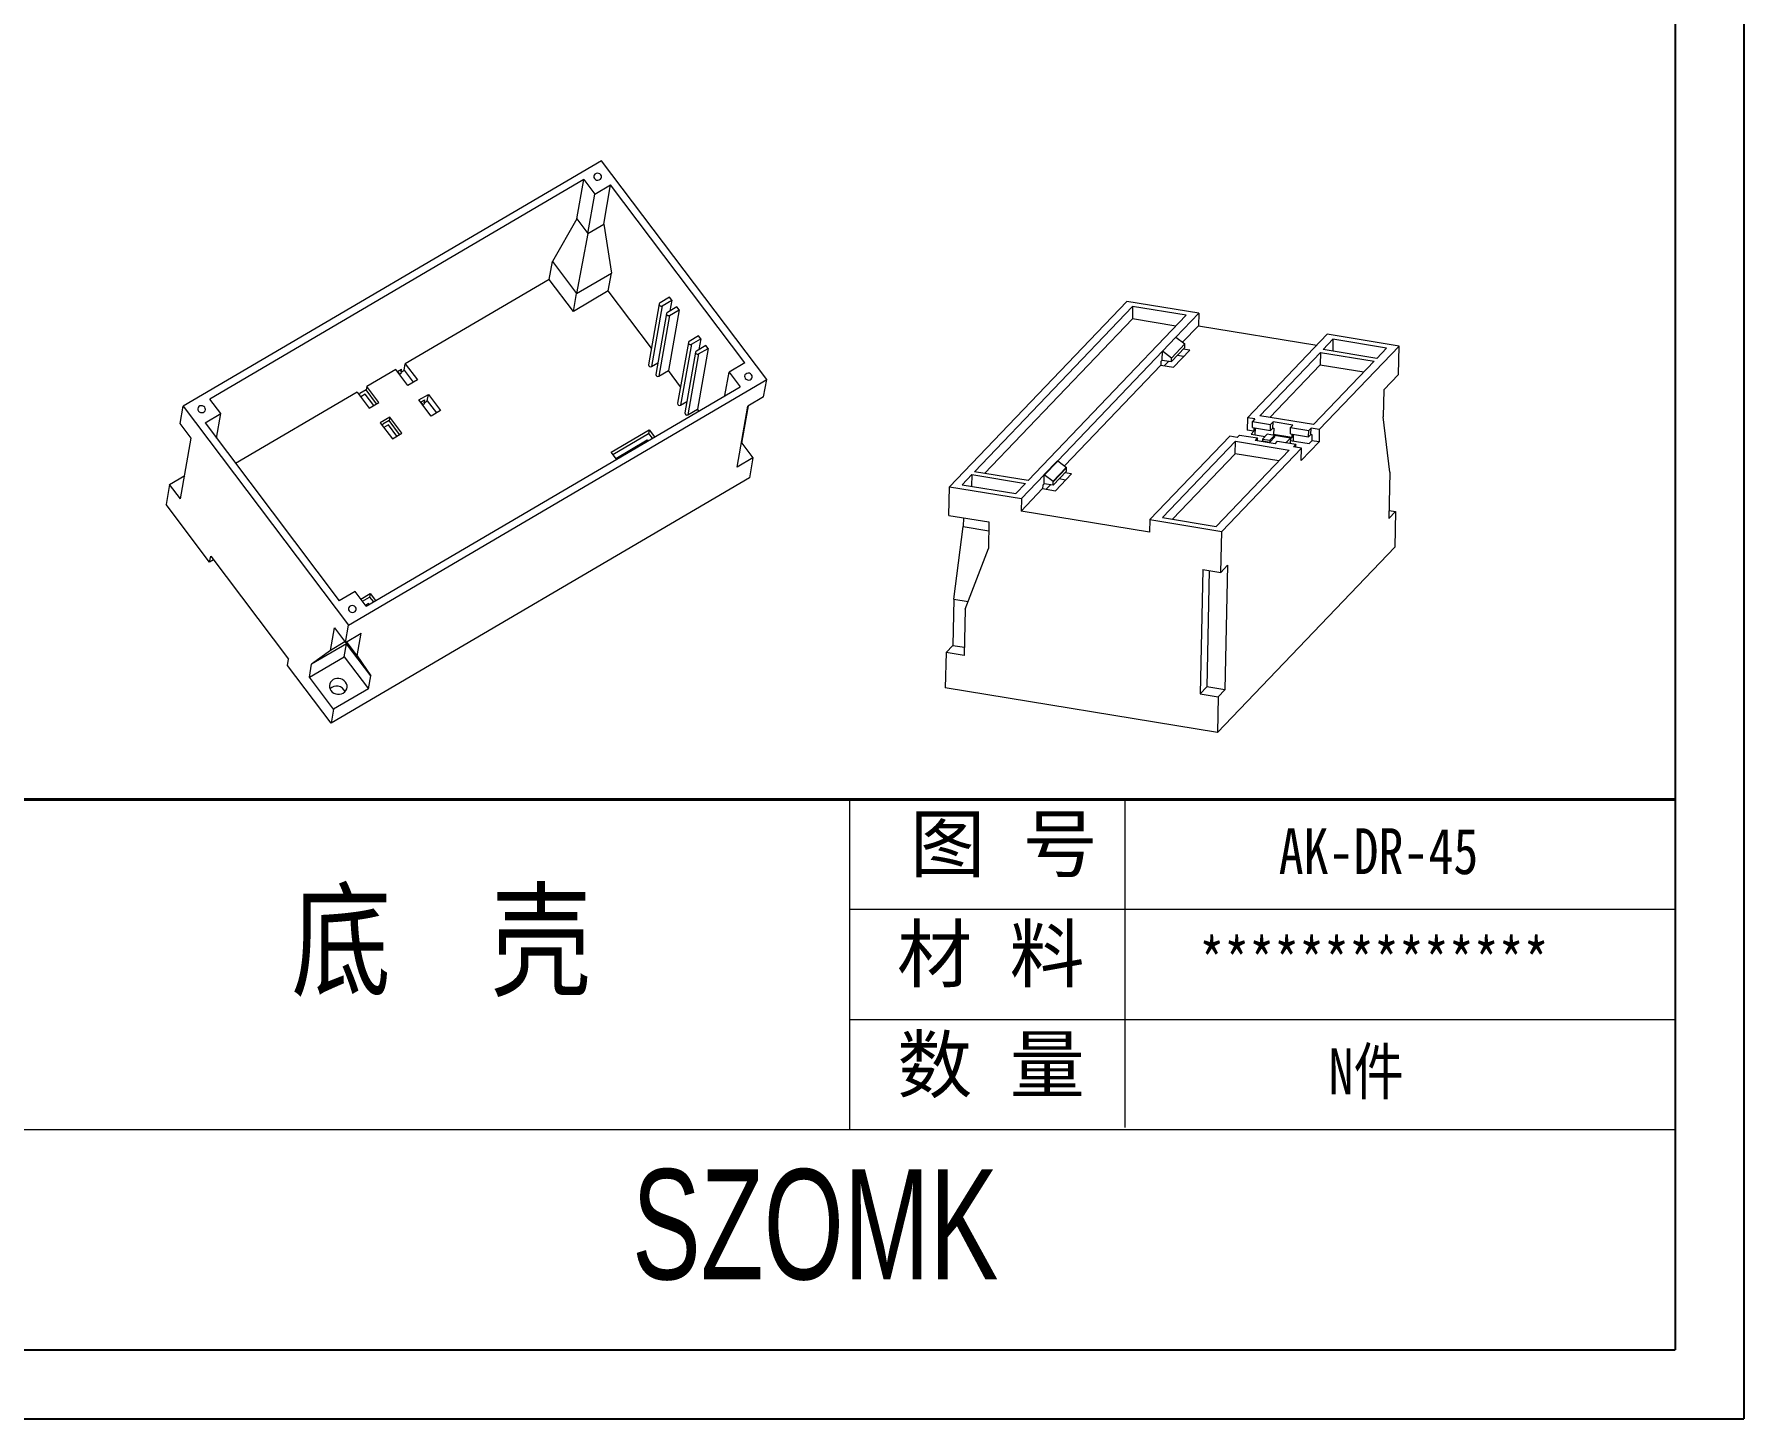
# Model space of a CAD drawing. Header units: inches. Extents: x 2858 to 4955, y 1126 to 1648.
# Drawn here: x 4112.1 to 4421.3, y 1125.7 to 1376 of the extents above; entities that cross this region are included whole.
import ezdxf

# ---------------------------------------------------------------- set-up
doc = ezdxf.new("R2010")
doc.units = ezdxf.units.IN
doc.header["$LTSCALE"] = 15
doc.layers.add('文字', color=81, linetype='Continuous')
doc.layers.add('粗实线', color=7, linetype='Continuous', lineweight=30)
doc.layers.add('细实线', color=3, linetype='Continuous', lineweight=9)
doc.styles.get("Standard").update_dxf_attribs({"font": 'txt', "bigfont": 'gbcbig.shx'})
doc.styles.add('宋体', font='', dxfattribs={"width": 0.8, "height": 3.5})
doc.styles.add('长仿宋', font='', dxfattribs={"width": 0.7, "height": 4})
doc.styles.get('宋体').set_extended_font_data('SimSun')
doc.styles.get('长仿宋').set_extended_font_data('SimSun')

msp = doc.modelspace()

# ---------------------------------------------------------------- linework, layer by layer
for p, q in [((4421.336, 1648.204), (4421.336, 1125.657)), ((4408.895, 1635.762), (4408.895, 1138.098)), ((4294.82, 1296.34), (4297.249, 1298.879)), ((4296.44, 1295.106), (4298.87, 1297.645)), ((3701.428, 1138.098), (4408.895, 1138.098)), ((3682.305, 1125.657), (4421.336, 1125.657))]:
    msp.add_line(p, q)
at = {"color": 7, "linetype": 'Continuous', "lineweight": 15}
for p, q in [((4214.752, 1353.12), (4139.105, 1308.741)), ((4244.613, 1313.557), (4214.752, 1353.12)), ((4211.537, 1349.712), (4143.913, 1310.039)), ((4210.284, 1342.588), (4211.537, 1349.712)), ((4211.537, 1349.712), (4213.527, 1347.074)), ((4213.527, 1347.074), (4216.393, 1348.755)), ((4215.14, 1341.631), (4216.393, 1348.755)), ((4240.68, 1316.578), (4216.393, 1348.755)), ((4212.275, 1339.95), (4213.527, 1347.074)), ((4210.284, 1342.588), (4205.852, 1334.916)), ((4210.284, 1342.588), (4212.275, 1339.95)), ((4212.275, 1339.95), (4210.231, 1329.113)), ((4212.275, 1339.95), (4215.14, 1341.631)), ((4215.14, 1341.631), (4216.535, 1332.811)), ((4205.281, 1331.672), (4205.852, 1334.916)), ((4205.852, 1334.916), (4210.231, 1329.113)), ((4210.231, 1329.113), (4216.535, 1332.811)), ((4215.965, 1329.568), (4216.535, 1332.811)), ((4205.281, 1331.672), (4179.263, 1316.408)), ((4209.661, 1325.869), (4205.281, 1331.672)), ((4215.965, 1329.568), (4209.661, 1325.869)), ((4223.783, 1319.21), (4215.965, 1329.568)), ((4209.661, 1325.869), (4210.231, 1329.113)), ((4225.191, 1327.219), (4223.258, 1316.223)), ((4225.734, 1326.895), (4223.801, 1315.899)), ((4227.056, 1328.431), (4225.336, 1327.422)), ((4225.734, 1326.895), (4227.454, 1327.903)), ((4228.369, 1326.69), (4226.65, 1325.682)), ((4227.454, 1327.903), (4227.056, 1328.431)), ((4227.454, 1327.903), (4227.111, 1325.952)), ((4228.768, 1326.163), (4228.369, 1326.69)), ((4309.763, 1327.662), (4277.694, 1294.149)), ((4310.796, 1326.759), (4282.202, 1296.877)), ((4322.759, 1325.536), (4309.763, 1327.662)), ((4310.796, 1326.759), (4310.749, 1324.507)), ((4320.51, 1325.17), (4310.796, 1326.759)), ((4226.505, 1325.478), (4224.571, 1314.482)), ((4227.048, 1325.154), (4225.115, 1314.158)), ((4228.768, 1326.163), (4226.834, 1315.167)), ((4227.048, 1325.154), (4228.768, 1326.163)), ((4310.749, 1324.507), (4284.024, 1296.579)), ((4291.916, 1295.288), (4320.51, 1325.17)), ((4318.64, 1323.216), (4310.749, 1324.507)), ((4318.628, 1321.22), (4322.759, 1325.536)), ((4322.759, 1325.536), (4322.711, 1323.284)), ((4232.311, 1321.468), (4230.592, 1320.459)), ((4230.99, 1319.932), (4232.709, 1320.94)), ((4232.709, 1320.94), (4232.311, 1321.468)), ((4232.709, 1320.94), (4232.366, 1318.989)), ((4316.199, 1318.682), (4318.628, 1321.22)), ((4318.628, 1321.22), (4320.249, 1319.987)), ((4319.848, 1320.292), (4322.711, 1323.284)), ((4322.711, 1323.284), (4344.123, 1319.782)), ((4345.993, 1321.736), (4331.562, 1306.656)), ((4347.027, 1320.833), (4345.253, 1318.98)), ((4358.989, 1319.611), (4345.993, 1321.736)), ((4347.027, 1320.833), (4346.981, 1318.697)), ((4356.741, 1319.245), (4347.027, 1320.833)), ((4230.446, 1320.256), (4228.513, 1309.26)), ((4230.99, 1319.932), (4229.057, 1308.936)), ((4231.76, 1318.515), (4229.827, 1307.519)), ((4232.304, 1318.191), (4230.371, 1307.195)), ((4233.625, 1319.727), (4231.906, 1318.718)), ((4234.023, 1319.2), (4232.09, 1308.204)), ((4232.304, 1318.191), (4234.023, 1319.2)), ((4234.023, 1319.2), (4233.625, 1319.727)), ((4297.249, 1298.879), (4316.199, 1318.682)), ((4316.165, 1317.073), (4316.199, 1318.682)), ((4317.819, 1317.448), (4316.199, 1318.682)), ((4317.806, 1316.805), (4320.235, 1319.343)), ((4317.806, 1316.805), (4317.819, 1317.448)), ((4320.249, 1319.987), (4317.819, 1317.448)), ((4318.206, 1315.8), (4321.121, 1318.846)), ((4320.052, 1317.73), (4318.875, 1317.922)), ((4321.121, 1318.846), (4319.944, 1319.039)), ((4320.235, 1319.343), (4320.249, 1319.987)), ((4344.767, 1318.472), (4333.811, 1307.022)), ((4344.558, 1304.53), (4358.989, 1319.611)), ((4344.767, 1318.472), (4344.72, 1316.22)), ((4344.767, 1318.472), (4354.481, 1316.883)), ((4354.967, 1317.391), (4345.253, 1318.98)), ((4354.967, 1317.391), (4356.741, 1319.245)), ((4358.88, 1314.463), (4358.989, 1319.611)), ((4177.544, 1315.399), (4172.272, 1312.306)), ((4179.734, 1312.498), (4177.544, 1315.399)), ((4177.839, 1315.009), (4178.58, 1315.443)), ((4177.871, 1315.027), (4178.228, 1314.554)), ((4178.196, 1314.535), (4178.583, 1314.762)), ((4178.483, 1314.894), (4178.58, 1315.443)), ((4178.483, 1314.894), (4179.056, 1315.23)), ((4178.583, 1314.762), (4178.483, 1314.894)), ((4179.056, 1315.23), (4179.263, 1316.408)), ((4179.056, 1315.23), (4180.693, 1313.061)), ((4179.263, 1316.408), (4181.453, 1313.507)), ((4223.801, 1315.899), (4224.938, 1316.566)), ((4225.115, 1314.158), (4226.834, 1315.167)), ((4229.038, 1312.247), (4226.834, 1315.167)), ((4237.069, 1310.653), (4237.815, 1314.896)), ((4240.68, 1316.578), (4237.815, 1314.896)), ((4237.815, 1314.896), (4239.806, 1312.259)), ((4298.542, 1298.028), (4315.908, 1316.176)), ((4315.922, 1316.819), (4315.908, 1316.176)), ((4315.908, 1316.176), (4318.206, 1315.8)), ((4315.922, 1316.819), (4316.165, 1317.073)), ((4316.165, 1317.073), (4317.806, 1316.805)), ((4316.556, 1316.07), (4317.333, 1316.882)), ((4344.72, 1316.22), (4335.633, 1306.724)), ((4343.524, 1305.433), (4354.481, 1316.883)), ((4344.72, 1316.22), (4352.611, 1314.929)), ((4356.207, 1311.671), (4358.88, 1314.463)), ((4170.553, 1311.298), (4148.565, 1298.398)), ((4168.967, 1269.178), (4244.613, 1313.557)), ((4170.553, 1311.298), (4172.742, 1308.396)), ((4170.969, 1310.745), (4171.015, 1311.006)), ((4172.161, 1311.678), (4171.015, 1311.006)), ((4172.272, 1312.306), (4172.161, 1311.678)), ((4174.056, 1309.167), (4172.161, 1311.678)), ((4172.182, 1272.586), (4239.806, 1312.259)), ((4174.462, 1309.405), (4172.272, 1312.306)), ((4181.453, 1313.507), (4179.734, 1312.498)), ((4244.061, 1310.416), (4244.613, 1313.557)), ((4356.207, 1311.671), (4356.105, 1306.845)), ((4138.553, 1305.599), (4139.105, 1308.741)), ((4139.105, 1308.741), (4168.967, 1269.178)), ((4145.904, 1307.402), (4143.913, 1310.039)), ((4172.021, 1310.912), (4171.205, 1310.433)), ((4173.558, 1308.875), (4172.021, 1310.912)), ((4172.742, 1308.396), (4174.462, 1309.405)), ((4181.725, 1309.861), (4183.444, 1310.869)), ((4183.915, 1306.959), (4181.725, 1309.861)), ((4182.02, 1309.47), (4182.76, 1309.905)), ((4182.051, 1309.489), (4182.409, 1309.015)), ((4182.377, 1308.996), (4182.763, 1309.223)), ((4182.664, 1309.355), (4182.76, 1309.905)), ((4182.664, 1309.355), (4183.237, 1309.691)), ((4182.763, 1309.223), (4182.664, 1309.355)), ((4183.237, 1309.691), (4183.444, 1310.869)), ((4183.237, 1309.691), (4184.874, 1307.522)), ((4183.444, 1310.869), (4185.634, 1307.968)), ((4185.634, 1307.968), (4183.915, 1306.959)), ((4229.057, 1308.936), (4230.193, 1309.602)), ((4230.371, 1307.195), (4232.09, 1308.204)), ((4232.337, 1307.877), (4232.09, 1308.204)), ((4239.263, 1297.739), (4241.196, 1308.735)), ((4240.137, 1302.057), (4241.324, 1308.81)), ((4244.061, 1310.416), (4241.196, 1308.735)), ((4140.544, 1302.961), (4138.553, 1305.599)), ((4143.038, 1305.721), (4145.904, 1307.402)), ((4143.038, 1305.721), (4167.326, 1273.543)), ((4145.123, 1302.959), (4145.904, 1307.402)), ((4176.452, 1306.767), (4174.733, 1305.759)), ((4174.733, 1305.759), (4176.923, 1302.858)), ((4175.15, 1305.207), (4175.196, 1305.467)), ((4176.342, 1306.139), (4175.196, 1305.467)), ((4176.202, 1305.373), (4175.385, 1304.895)), ((4177.739, 1303.336), (4176.202, 1305.373)), ((4176.452, 1306.767), (4176.342, 1306.139)), ((4178.237, 1303.628), (4176.342, 1306.139)), ((4178.642, 1303.866), (4176.452, 1306.767)), ((4331.562, 1306.656), (4331.515, 1304.404)), ((4332.908, 1306.436), (4331.562, 1306.656)), ((4332.459, 1304.865), (4332.483, 1305.991)), ((4332.459, 1304.865), (4335.741, 1304.329)), ((4332.908, 1306.436), (4332.483, 1305.991)), ((4332.483, 1305.991), (4335.764, 1305.455)), ((4332.709, 1304.824), (4332.696, 1304.21)), ((4343.524, 1305.433), (4333.811, 1307.022)), ((4335.741, 1304.329), (4335.764, 1305.455)), ((4335.764, 1305.455), (4336.19, 1305.899)), ((4336.166, 1304.773), (4336.19, 1305.899)), ((4339.799, 1305.309), (4336.19, 1305.899)), ((4339.35, 1303.738), (4339.374, 1304.864)), ((4339.799, 1305.309), (4339.374, 1304.864)), ((4339.374, 1304.864), (4342.656, 1304.328)), ((4357.317, 1296.786), (4356.105, 1306.845)), ((4138.61, 1291.966), (4140.544, 1302.961)), ((4176.923, 1302.858), (4178.642, 1303.866)), ((4216.473, 1300.412), (4223.35, 1304.446)), ((4216.768, 1300.021), (4223.24, 1303.818)), ((4217.314, 1299.298), (4223.01, 1302.64)), ((4223.01, 1302.64), (4223.132, 1302.477)), ((4223.35, 1304.446), (4223.24, 1303.818)), ((4223.24, 1303.818), (4223.908, 1302.932)), ((4223.35, 1304.446), (4224.313, 1303.17)), ((4240.009, 1301.982), (4240.137, 1302.057)), ((4240.137, 1302.057), (4242.128, 1299.42)), ((4328.355, 1303.305), (4313.925, 1288.224)), ((4329.389, 1302.401), (4316.173, 1288.59)), ((4329.701, 1303.084), (4328.355, 1303.305)), ((4329.341, 1300.149), (4329.389, 1302.401)), ((4329.389, 1302.401), (4339.103, 1300.813)), ((4329.701, 1303.084), (4330.126, 1303.529)), ((4330.126, 1303.529), (4333.408, 1302.992)), ((4332.696, 1304.21), (4331.515, 1304.404)), ((4332.696, 1304.21), (4332.21, 1303.703)), ((4332.21, 1303.703), (4334.779, 1303.283)), ((4332.946, 1304.786), (4332.92, 1303.587)), ((4333.408, 1302.992), (4332.983, 1302.548)), ((4336.593, 1301.957), (4332.983, 1302.548)), ((4333.397, 1302.48), (4333.408, 1302.992)), ((4334.298, 1302.465), (4334.188, 1302.351)), ((4334.305, 1302.787), (4334.298, 1302.465)), ((4334.298, 1302.465), (4335.61, 1302.251)), ((4335.155, 1303.676), (4334.305, 1302.787)), ((4334.305, 1302.787), (4335.617, 1302.572)), ((4336.468, 1303.461), (4335.155, 1303.676)), ((4335.61, 1302.251), (4336.461, 1303.139)), ((4335.617, 1302.572), (4335.61, 1302.251)), ((4335.617, 1302.572), (4336.468, 1303.461)), ((4335.741, 1304.329), (4336.166, 1304.773)), ((4336.166, 1304.773), (4336.33, 1304.746)), ((4336.196, 1303.505), (4336.306, 1303.62)), ((4336.33, 1304.746), (4336.306, 1303.62)), ((4339.588, 1303.083), (4336.306, 1303.62)), ((4336.468, 1303.461), (4336.461, 1303.139)), ((4339.329, 1302.964), (4336.467, 1303.432)), ((4336.593, 1301.957), (4337.018, 1302.402)), ((4337.018, 1302.402), (4340.3, 1301.865)), ((4338.551, 1302.151), (4339.329, 1302.964)), ((4339.329, 1302.964), (4339.309, 1302.027)), ((4339.32, 1302.54), (4342.712, 1301.985)), ((4339.588, 1303.083), (4339.326, 1302.81)), ((4339.35, 1303.738), (4342.632, 1303.202)), ((4339.601, 1303.697), (4339.588, 1303.083)), ((4339.837, 1303.659), (4339.812, 1302.459)), ((4340.3, 1301.865), (4339.874, 1301.421)), ((4340.289, 1301.353), (4340.3, 1301.865)), ((4344.51, 1302.278), (4341.303, 1298.927)), ((4342.632, 1303.202), (4342.656, 1304.328)), ((4342.632, 1303.202), (4343.057, 1303.646)), ((4342.656, 1304.328), (4343.081, 1304.772)), ((4342.712, 1301.985), (4343.198, 1302.493)), ((4343.057, 1303.646), (4343.081, 1304.772)), ((4343.057, 1303.646), (4343.221, 1303.619)), ((4344.558, 1304.53), (4343.081, 1304.772)), ((4343.221, 1303.619), (4343.198, 1302.493)), ((4344.51, 1302.278), (4343.198, 1302.493)), ((4344.558, 1304.53), (4344.51, 1302.278)), ((4217.436, 1299.136), (4216.473, 1300.412)), ((4242.128, 1299.42), (4239.263, 1297.739)), ((4242.128, 1299.42), (4241.493, 1295.807)), ((4297.249, 1298.879), (4298.87, 1297.645)), ((4329.341, 1300.149), (4317.995, 1288.292)), ((4325.887, 1287.002), (4339.103, 1300.813)), ((4326.92, 1286.099), (4341.351, 1301.179)), ((4337.233, 1298.859), (4329.341, 1300.149)), ((4341.351, 1301.179), (4339.874, 1301.421)), ((4341.303, 1298.927), (4341.351, 1301.179)), ((4136.62, 1294.603), (4139.356, 1296.209)), ((4241.493, 1295.807), (4165.846, 1251.427)), ((4281.716, 1296.369), (4279.942, 1294.516)), ((4281.716, 1296.369), (4281.671, 1294.233)), ((4281.716, 1296.369), (4291.43, 1294.78)), ((4291.916, 1295.288), (4282.202, 1296.877)), ((4290.69, 1292.024), (4294.82, 1296.34)), ((4294.786, 1294.731), (4294.82, 1296.34)), ((4296.44, 1295.106), (4294.82, 1296.34)), ((4298.856, 1297.002), (4296.427, 1294.463)), ((4296.826, 1293.458), (4299.742, 1296.505)), ((4298.673, 1295.388), (4297.496, 1295.581)), ((4299.742, 1296.505), (4298.565, 1296.697)), ((4298.856, 1297.002), (4298.87, 1297.645)), ((4357.317, 1296.786), (4357.14, 1288.421)), ((4136.62, 1294.603), (4135.984, 1290.99)), ((4138.61, 1291.966), (4136.62, 1294.603)), ((4277.585, 1289.002), (4277.694, 1294.149)), ((4277.694, 1294.149), (4290.69, 1292.024)), ((4279.942, 1294.516), (4289.656, 1292.927)), ((4289.656, 1292.927), (4291.43, 1294.78)), ((4290.642, 1289.772), (4294.529, 1293.834)), ((4294.543, 1294.477), (4294.529, 1293.834)), ((4294.529, 1293.834), (4296.826, 1293.458)), ((4294.543, 1294.477), (4294.786, 1294.731)), ((4296.427, 1294.463), (4294.786, 1294.731)), ((4295.177, 1293.728), (4295.954, 1294.54)), ((4296.427, 1294.463), (4296.44, 1295.106)), ((4143.868, 1280.546), (4135.984, 1290.99)), ((4290.69, 1292.024), (4290.642, 1289.772)), ((4313.877, 1285.972), (4290.642, 1289.772)), ((4358.355, 1289.691), (4357.14, 1288.421)), ((4357.171, 1289.884), (4358.355, 1289.691)), ((4358.355, 1289.691), (4358.218, 1283.256)), ((4277.585, 1289.002), (4284.805, 1287.821)), ((4278.452, 1273.863), (4280.155, 1286.969)), ((4280.189, 1288.576), (4280.155, 1286.969)), ((4280.155, 1286.969), (4284.771, 1286.214)), ((4284.805, 1287.821), (4284.703, 1282.995)), ((4313.925, 1288.224), (4313.877, 1285.972)), ((4313.925, 1288.224), (4326.92, 1286.099)), ((4316.173, 1288.59), (4325.887, 1287.002)), ((4358.218, 1283.256), (4326.15, 1249.744)), ((4326.763, 1278.699), (4326.92, 1286.099)), ((4143.868, 1280.546), (4144.061, 1281.645)), ((4144.577, 1280.962), (4143.868, 1280.546)), ((4144.061, 1281.645), (4158.156, 1262.971)), ((4280.519, 1272.057), (4284.703, 1282.995)), ((4323.482, 1279.236), (4323.004, 1256.715)), ((4323.482, 1279.236), (4326.763, 1278.699)), ((4324.665, 1279.042), (4324.219, 1257.985)), ((4326.763, 1278.699), (4327.978, 1279.968)), ((4327.978, 1279.968), (4327.501, 1257.448)), ((4170.191, 1275.224), (4167.326, 1273.543)), ((4172.182, 1272.586), (4170.191, 1275.224)), ((4171.219, 1273.862), (4172.919, 1274.86)), ((4171.514, 1273.472), (4172.809, 1274.232)), ((4172.919, 1274.86), (4172.809, 1274.232)), ((4172.809, 1274.232), (4173.477, 1273.346)), ((4172.919, 1274.86), (4173.882, 1273.584)), ((4172.578, 1273.054), (4172.059, 1272.749)), ((4172.701, 1272.891), (4172.578, 1273.054)), ((4278.452, 1273.863), (4278.275, 1265.499)), ((4278.452, 1273.863), (4281.047, 1273.439)), ((4280.519, 1272.057), (4280.342, 1263.692)), ((4165.706, 1264.589), (4166.424, 1268.674)), ((4166.424, 1268.674), (4168.414, 1266.036)), ((4168.414, 1266.036), (4168.967, 1269.178)), ((4168.414, 1266.036), (4171.28, 1267.717)), ((4170.562, 1263.633), (4171.28, 1267.717)), ((4168.626, 1265.798), (4162.322, 1262.099)), ((4168.34, 1266.135), (4165.706, 1264.589)), ((4168.212, 1263.441), (4168.626, 1265.798)), ((4168.587, 1266.137), (4168.626, 1265.798)), ((4173.006, 1259.995), (4168.626, 1265.798)), ((4170.562, 1263.633), (4168.645, 1266.172)), ((4277.06, 1264.229), (4278.275, 1265.499)), ((4278.275, 1265.499), (4280.373, 1265.155)), ((4157.963, 1261.872), (4158.156, 1262.971)), ((4165.846, 1251.427), (4157.963, 1261.872)), ((4161.908, 1259.743), (4168.212, 1263.441)), ((4161.908, 1259.743), (4162.322, 1262.099)), ((4165.706, 1264.589), (4162.322, 1262.099)), ((4168.212, 1263.441), (4172.592, 1257.639)), ((4170.562, 1263.633), (4173.006, 1259.995)), ((4277.06, 1264.229), (4276.924, 1257.795)), ((4280.342, 1263.692), (4277.06, 1264.229)), ((4166.288, 1253.941), (4161.908, 1259.743)), ((4172.592, 1257.639), (4173.006, 1259.995)), ((4172.592, 1257.639), (4166.288, 1253.941)), ((4326.15, 1249.744), (4276.924, 1257.795)), ((4324.219, 1257.985), (4323.004, 1256.715)), ((4323.004, 1256.715), (4326.286, 1256.178)), ((4327.501, 1257.448), (4324.219, 1257.985)), ((4326.286, 1256.178), (4326.15, 1249.744)), ((4326.286, 1256.178), (4327.501, 1257.448)), ((4166.288, 1253.941), (4165.846, 1251.427))]:
    msp.add_line(p, q, dxfattribs=at)
at = {"color": 7, "linetype": 'Continuous', "lineweight": 15, "flags": 128}
for points in [[(4214.613, 1350.565), (4214.443, 1350.725), (4214.223, 1350.826), (4213.982, 1350.854), (4213.748, 1350.807), (4213.549, 1350.69), (4213.409, 1350.518), (4213.345, 1350.311), (4213.365, 1350.094), (4213.467, 1349.893), (4213.638, 1349.733), (4213.857, 1349.633), (4214.098, 1349.604), (4214.333, 1349.651), (4214.532, 1349.768), (4214.672, 1349.94), (4214.735, 1350.148), (4214.715, 1350.365), (4214.613, 1350.565)], [(4225.336, 1327.422), (4225.242, 1327.338), (4225.192, 1327.226), (4225.195, 1327.104), (4225.249, 1326.99), (4225.347, 1326.902), (4225.474, 1326.853), (4225.61, 1326.851), (4225.734, 1326.895)], [(4226.65, 1325.682), (4226.556, 1325.597), (4226.506, 1325.485), (4226.508, 1325.363), (4226.563, 1325.25), (4226.661, 1325.162), (4226.787, 1325.112), (4226.924, 1325.11), (4227.048, 1325.154)], [(4230.592, 1320.459), (4230.497, 1320.375), (4230.448, 1320.263), (4230.45, 1320.141), (4230.505, 1320.027), (4230.603, 1319.939), (4230.729, 1319.89), (4230.865, 1319.887), (4230.99, 1319.932)], [(4231.906, 1318.718), (4231.811, 1318.634), (4231.762, 1318.522), (4231.764, 1318.4), (4231.818, 1318.287), (4231.916, 1318.198), (4232.043, 1318.149), (4232.179, 1318.147), (4232.304, 1318.191)], [(4241.887, 1314.431), (4241.716, 1314.591), (4241.497, 1314.692), (4241.255, 1314.72), (4241.021, 1314.673), (4240.822, 1314.556), (4240.682, 1314.384), (4240.619, 1314.177), (4240.639, 1313.96), (4240.741, 1313.759), (4240.911, 1313.599), (4241.131, 1313.498), (4241.372, 1313.47), (4241.606, 1313.517), (4241.805, 1313.634), (4241.945, 1313.806), (4242.009, 1314.014), (4241.988, 1314.231), (4241.887, 1314.431)], [(4142.978, 1308.539), (4142.807, 1308.699), (4142.588, 1308.8), (4142.347, 1308.828), (4142.112, 1308.781), (4141.913, 1308.664), (4141.774, 1308.492), (4141.71, 1308.285), (4141.73, 1308.068), (4141.832, 1307.867), (4142.003, 1307.707), (4142.222, 1307.606), (4142.463, 1307.578), (4142.698, 1307.625), (4142.897, 1307.742), (4143.036, 1307.914), (4143.1, 1308.122), (4143.08, 1308.339), (4142.978, 1308.539)], [(4170.252, 1272.405), (4170.081, 1272.565), (4169.862, 1272.666), (4169.62, 1272.694), (4169.386, 1272.647), (4169.187, 1272.53), (4169.047, 1272.358), (4168.984, 1272.15), (4169.004, 1271.933), (4169.105, 1271.733), (4169.276, 1271.573), (4169.495, 1271.472), (4169.737, 1271.444), (4169.971, 1271.491), (4170.17, 1271.608), (4170.31, 1271.78), (4170.373, 1271.987), (4170.353, 1272.204), (4170.252, 1272.405)], [(4168.447, 1258.857), (4168.21, 1259.108), (4167.919, 1259.307), (4167.589, 1259.445), (4167.235, 1259.515), (4166.876, 1259.513), (4166.53, 1259.439), (4166.213, 1259.297), (4165.943, 1259.095), (4165.732, 1258.842), (4165.591, 1258.551), (4165.528, 1258.236), (4165.544, 1257.914), (4165.64, 1257.6), (4165.811, 1257.311), (4166.048, 1257.06), (4166.339, 1256.861), (4166.67, 1256.723), (4167.023, 1256.653), (4167.382, 1256.656), (4167.729, 1256.729), (4168.045, 1256.871), (4168.315, 1257.073), (4168.526, 1257.327), (4168.667, 1257.618), (4168.731, 1257.932), (4168.714, 1258.254), (4168.618, 1258.568), (4168.447, 1258.857)]]:
    msp.add_lwpolyline(points, dxfattribs=at)
at = {"color": 7, "linetype": 'Continuous', "lineweight": 15}
for centre, radius, start, end in [((4223.611, 1316.197), 0.354, 175.76355, 302.60656), ((4224.924, 1314.456), 0.354, 175.76355, 302.60656), ((4228.866, 1309.234), 0.354, 175.76355, 302.60656), ((4230.18, 1307.493), 0.354, 175.76355, 302.60656), ((4166.837, 1256.42), 1.699, 24.92711, 135.13044)]:
    msp.add_arc(centre, radius, start, end, dxfattribs=at)
at = {"layer": '粗实线', "color": 7, "lineweight": 40}
msp.add_line((4408.895, 1237.631), (4110.296, 1237.631), dxfattribs=at)
at = {"layer": '细实线', "color": 7}
for p, q in [((4259.595, 1237.631), (4259.595, 1177.911)), ((4309.362, 1237.631), (4309.362, 1178.33)), ((4408.895, 1217.724), (4259.595, 1217.724)), ((4408.895, 1197.818), (4259.595, 1197.818)), ((4408.895, 1177.911), (3960.997, 1177.911))]:
    msp.add_line(p, q, dxfattribs=at)

# ---------------------------------------------------------------- texts
at = {"layer": '文字', "color": 0, "attachment_point": 1, "style": '宋体'}
for s, insert, char_height, width in [('{\\H1.111x;AK-DR-45}', (4337.214, 1232.431), 7.46496, 86.30332), ('底  壳', (4158.619, 1220.446), 16.5888, 212.08184), ('{\\H1.111x;**************}', (4322.855, 1212.525), 7.46496, 86.30332), ('{\\H1.111x;N件}', (4346.244, 1192.618), 7.46496, 86.30332)]:
    msp.add_mtext(s, dxfattribs=dict(at, insert=insert, char_height=char_height, width=width))
at = {"layer": '粗实线', "insert": (4220.267, 1170.783), "char_height": 19.90656, "width": 223.23237, "attachment_point": 1, "style": '长仿宋'}
msp.add_mtext('{\\fSTXinwei|b0|i0|c134|p2;SZOMK}', dxfattribs=at)
at = {"layer": '细实线', "color": 7, "char_height": 9.95328, "attachment_point": 1}
for s, insert, width in [('{\\fSimSun|b0|i0|c134|p54;图 号}', (4270.54, 1234.609), 49.7664), ('{\\fSimSun|b0|i0|c134|p54;材 料   }', (4268.181, 1214.703), 49.7664), ('{\\fSimSun|b0|i0|c134|p54;数 量}', (4268.229, 1194.698), 44.97017)]:
    msp.add_mtext(s, dxfattribs=dict(at, insert=insert, width=width))

doc.saveas('drawing.dxf')
